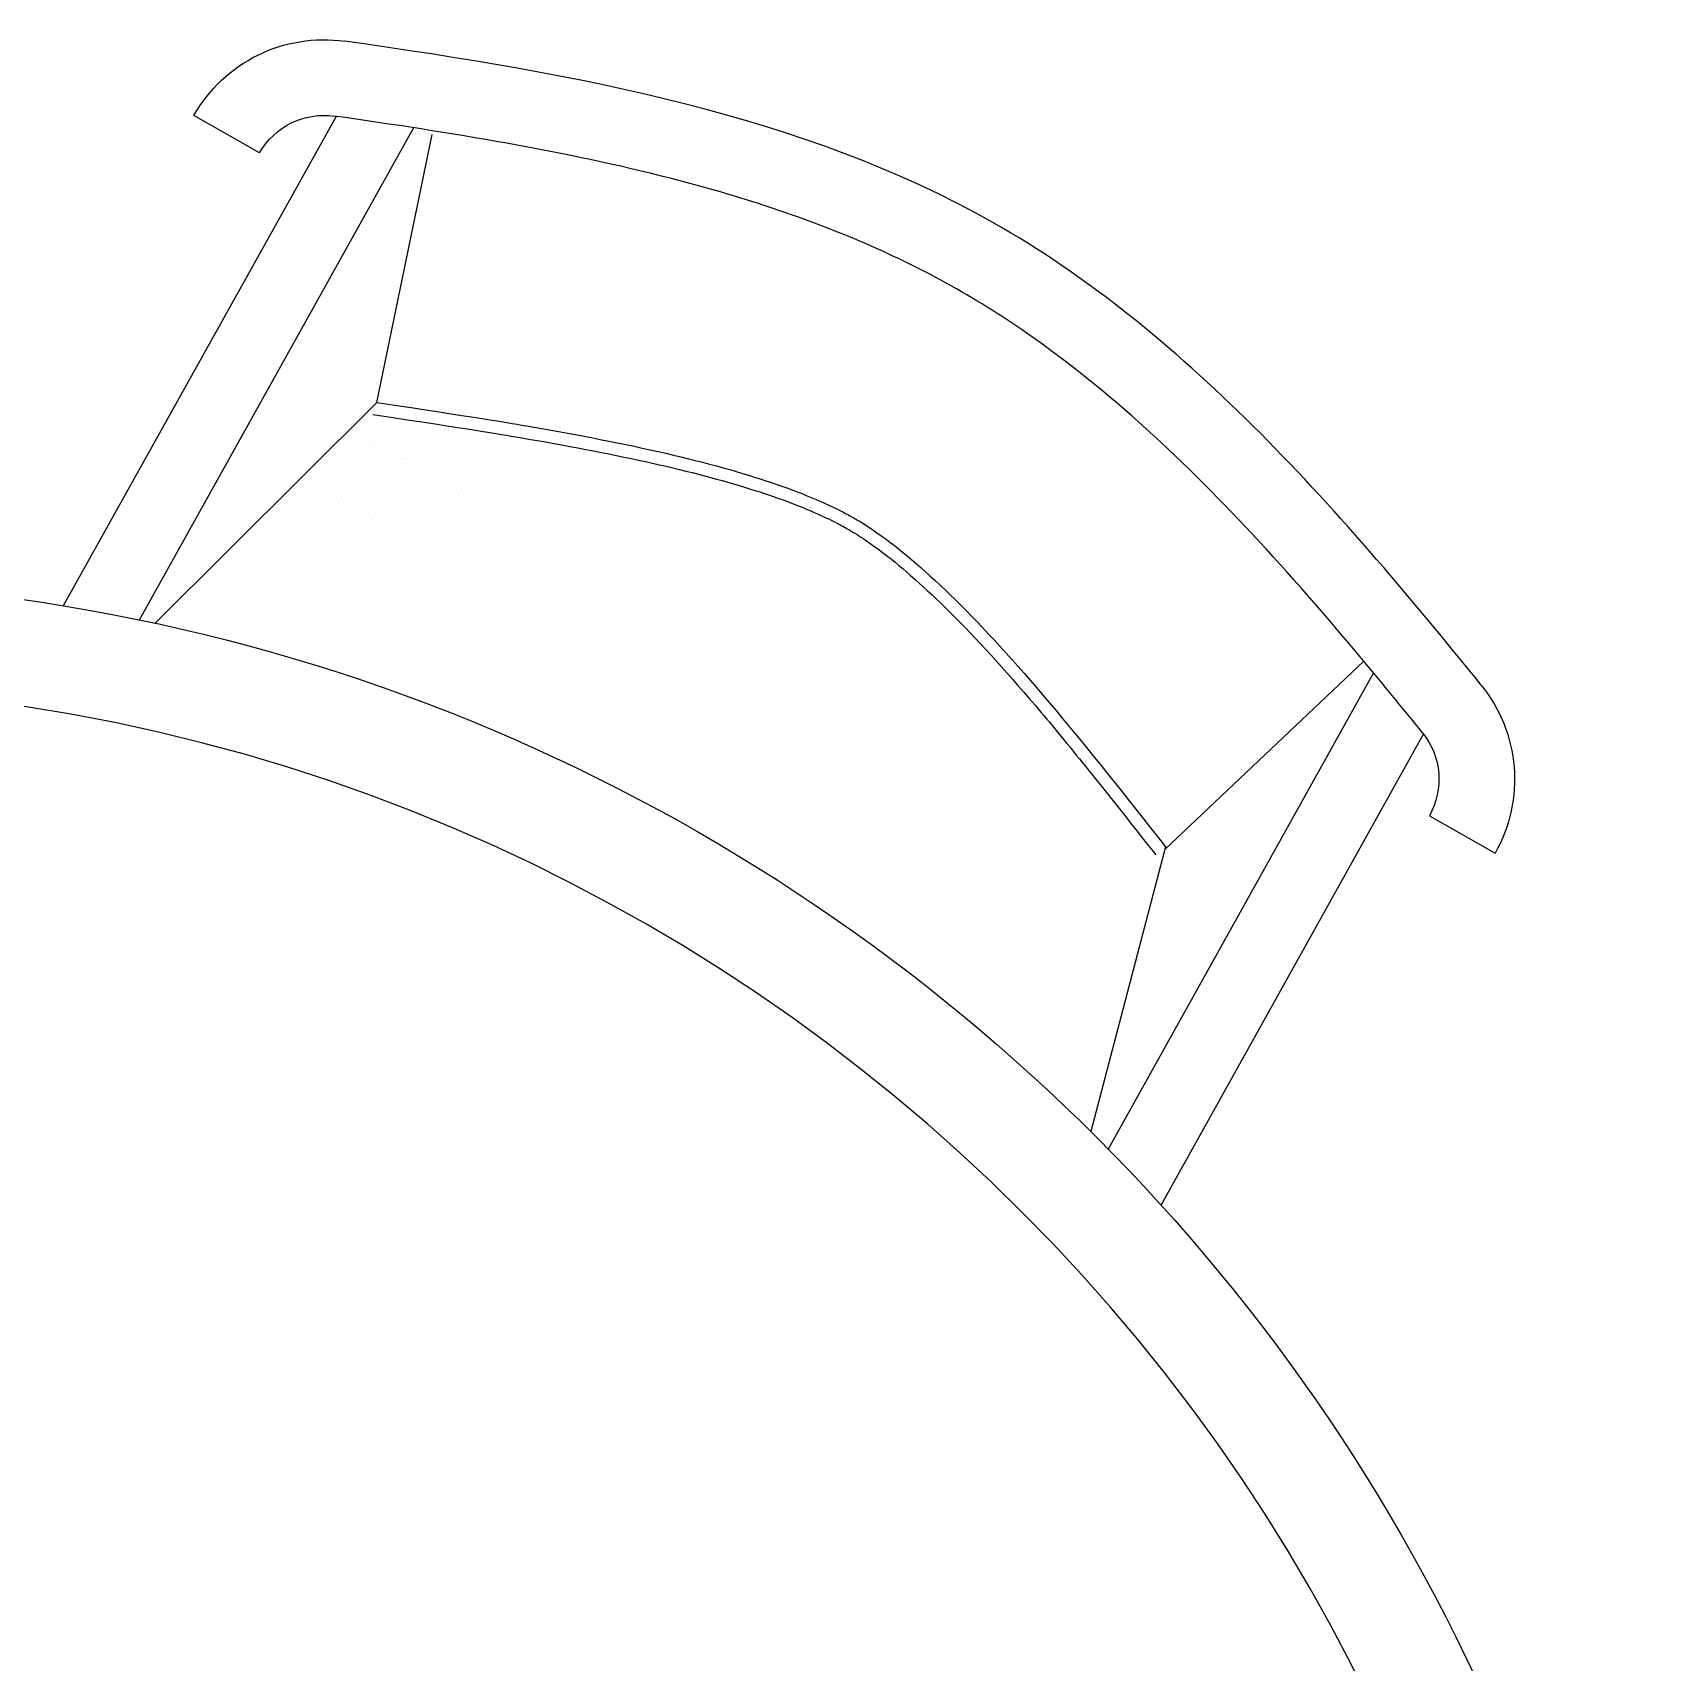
# Model space of a CAD drawing. Extents: x 3694 to 117786, y 20013 to 108631.
# Drawn here: x 38888 to 39665, y 91995 to 92777 of the extents above; entities that cross this region are included whole.
import ezdxf

# ---------------------------------------------------------------- set-up
doc = ezdxf.new("R2010")
doc.units = 0
doc.header["$LTSCALE"] = 1000
doc.header["$MEASUREMENT"] = 0
doc.layers.add('家具', color=253, linetype='Continuous')
doc.layers.add('陈设', color=31, linetype='Continuous', lineweight=5)

# ---------------------------------------------------------------- blocks, each defined once
blk = doc.blocks.new('33')
at = {"layer": '家具'}
for p, q in [((-241537.21, 84683.49, 0), (-241406.33, 84448.71, 0)), ((-241500.52, 84665.98, 0), (-241468.95, 84683.86, 0)), ((-241574.39, 84678.02, 0), (-241442.77, 84441.91, 0)), ((-242034.9, 84416.57, 0), (-241907.62, 84188.26, 0)), ((-242058.82, 84387.32, 0), (-241932.91, 84161.46, 0)), ((-242061.63, 84348.12, 0), (-242093.2, 84330.24, 0))]:
    blk.add_line(p, q, dxfattribs=at)
at = {"layer": '家具', "color": 8, "linetype": 'Continuous'}
for p, q in [((-241589.44, 84674.5, 0), (-241589.44, 84674.5, 0)), ((-241556.76, 84546.36, 0), (-241583.31, 84674.85, 0)), ((-241572.55, 84675.26, 0), (-241572.55, 84675.26, 0)), ((-241649.6, 84658.26, 0), (-241649.6, 84658.26, 0)), ((-241632.72, 84659.02, 0), (-241632.72, 84659.02, 0)), ((-241615.84, 84659.78, 0), (-241615.84, 84659.78, 0)), ((-241598.96, 84660.54, 0), (-241598.96, 84660.54, 0)), ((-241582.08, 84661.3, 0), (-241582.08, 84661.3, 0)), ((-241683.37, 84656.74, 0), (-241683.37, 84656.74, 0)), ((-241666.49, 84657.5, 0), (-241666.49, 84657.5, 0)), ((-241692.89, 84642.78, 0), (-241692.89, 84642.78, 0)), ((-241676.01, 84643.54, 0), (-241676.01, 84643.54, 0)), ((-241659.13, 84644.3, 0), (-241659.13, 84644.3, 0)), ((-241642.24, 84645.06, 0), (-241642.24, 84645.06, 0)), ((-241625.36, 84645.82, 0), (-241625.36, 84645.82, 0)), ((-241608.48, 84646.58, 0), (-241608.48, 84646.58, 0)), ((-241591.6, 84647.33, 0), (-241591.6, 84647.33, 0)), ((-241726.65, 84641.27, 0), (-241726.65, 84641.27, 0)), ((-241709.77, 84642.02, 0), (-241709.77, 84642.02, 0)), ((-241753.06, 84626.55, 0), (-241753.06, 84626.55, 0)), ((-241736.18, 84627.3, 0), (-241736.18, 84627.3, 0)), ((-241719.29, 84628.06, 0), (-241719.29, 84628.06, 0)), ((-241702.41, 84628.82, 0), (-241702.41, 84628.82, 0)), ((-241685.53, 84629.58, 0), (-241685.53, 84629.58, 0)), ((-241668.65, 84630.34, 0), (-241668.65, 84630.34, 0)), ((-241651.77, 84631.1, 0), (-241651.77, 84631.1, 0)), ((-241634.88, 84631.86, 0), (-241634.88, 84631.86, 0)), ((-241618, 84632.61, 0), (-241618, 84632.61, 0)), ((-241601.12, 84633.37, 0), (-241601.12, 84633.37, 0)), ((-241584.24, 84634.13, 0), (-241584.24, 84634.13, 0)), ((-241769.94, 84625.79, 0), (-241769.94, 84625.79, 0)), ((-241610.64, 84619.41, 0), (-241610.64, 84619.41, 0)), ((-241593.76, 84620.17, 0), (-241593.76, 84620.17, 0)), ((-241796.34, 84611.07, 0), (-241796.34, 84611.07, 0)), ((-241779.46, 84611.83, 0), (-241779.46, 84611.83, 0)), ((-241762.58, 84612.59, 0), (-241762.58, 84612.59, 0)), ((-241745.7, 84613.34, 0), (-241745.7, 84613.34, 0)), ((-241728.82, 84614.1, 0), (-241728.82, 84614.1, 0)), ((-241711.93, 84614.86, 0), (-241711.93, 84614.86, 0)), ((-241695.05, 84615.62, 0), (-241695.05, 84615.62, 0)), ((-241678.17, 84616.38, 0), (-241678.17, 84616.38, 0)), ((-241661.29, 84617.14, 0), (-241661.29, 84617.14, 0)), ((-241644.41, 84617.9, 0), (-241644.41, 84617.9, 0)), ((-241813.23, 84610.31, 0), (-241813.23, 84610.31, 0)), ((-241839.63, 84595.59, 0), (-241839.63, 84595.59, 0)), ((-241822.75, 84596.35, 0), (-241822.75, 84596.35, 0)), ((-241805.87, 84597.11, 0), (-241805.87, 84597.11, 0)), ((-241788.98, 84597.87, 0), (-241788.98, 84597.87, 0)), ((-241772.1, 84598.62, 0), (-241772.1, 84598.62, 0)), ((-241755.22, 84599.38, 0), (-241755.22, 84599.38, 0)), ((-241738.34, 84600.14, 0), (-241738.34, 84600.14, 0)), ((-241721.46, 84600.9, 0), (-241721.46, 84600.9, 0)), ((-241635.56, 84602.03, 0), (-241635.56, 84602.03, 0)), ((-241614.97, 84598.77, 0), (-241614.97, 84598.77, 0)), ((-241598.08, 84599.52, 0), (-241598.08, 84599.52, 0)), ((-241581.2, 84600.28, 0), (-241581.2, 84600.28, 0)), ((-241581.2, 84600.28, 0), (-241581.2, 84600.28, 0)), ((-241645.09, 84588.07, 0), (-241645.09, 84588.07, 0)), ((-241866.03, 84580.87, 0), (-241866.03, 84580.87, 0)), ((-241849.15, 84581.63, 0), (-241849.15, 84581.63, 0)), ((-241832.27, 84582.39, 0), (-241832.27, 84582.39, 0)), ((-241815.39, 84583.15, 0), (-241815.39, 84583.15, 0)), ((-241798.51, 84583.91, 0), (-241798.51, 84583.91, 0)), ((-241781.62, 84584.66, 0), (-241781.62, 84584.66, 0)), ((-241764.74, 84585.42, 0), (-241764.74, 84585.42, 0)), ((-241661.97, 84587.31, 0), (-241661.97, 84587.31, 0)), ((-241639.89, 84581.39, 0), (-241639.89, 84581.39, 0)), ((-241607.61, 84585.56, 0), (-241607.61, 84585.56, 0)), ((-241590.72, 84586.32, 0), (-241590.72, 84586.32, 0)), ((-241573.84, 84587.08, 0), (-241573.84, 84587.08, 0)), ((-241573.84, 84587.08, 0), (-241573.84, 84587.08, 0)), ((-241671.49, 84573.35, 0), (-241671.49, 84573.35, 0)), ((-241600.25, 84572.36, 0), (-241600.25, 84572.36, 0)), ((-241583.36, 84573.12, 0), (-241583.36, 84573.12, 0)), ((-241583.36, 84573.12, 0), (-241583.36, 84573.12, 0)), ((-241566.48, 84573.88, 0), (-241566.48, 84573.88, 0)), ((-241566.48, 84573.88, 0), (-241566.48, 84573.88, 0)), ((-241875.56, 84566.91, 0), (-241875.56, 84566.91, 0)), ((-241858.67, 84567.67, 0), (-241858.67, 84567.67, 0)), ((-241841.79, 84568.43, 0), (-241841.79, 84568.43, 0)), ((-241824.91, 84569.19, 0), (-241824.91, 84569.19, 0)), ((-241808.03, 84569.94, 0), (-241808.03, 84569.94, 0)), ((-241791.15, 84570.7, 0), (-241791.15, 84570.7, 0)), ((-241666.29, 84566.67, 0), (-241666.29, 84566.67, 0)), ((-241649.41, 84567.43, 0), (-241649.41, 84567.43, 0)), ((-241632.53, 84568.19, 0), (-241632.53, 84568.19, 0)), ((-241592.89, 84559.16, 0), (-241592.89, 84559.16, 0)), ((-241592.89, 84559.16, 0), (-241592.89, 84559.16, 0)), ((-241576, 84559.92, 0), (-241576, 84559.92, 0)), ((-241576, 84559.92, 0), (-241576, 84559.92, 0)), ((-241901.96, 84552.19, 0), (-241901.96, 84552.19, 0)), ((-241885.08, 84552.95, 0), (-241885.08, 84552.95, 0)), ((-241868.2, 84553.71, 0), (-241868.2, 84553.71, 0)), ((-241851.31, 84554.47, 0), (-241851.31, 84554.47, 0)), ((-241834.43, 84555.23, 0), (-241834.43, 84555.23, 0)), ((-241817.55, 84555.98, 0), (-241817.55, 84555.98, 0)), ((-241692.7, 84551.95, 0), (-241692.7, 84551.95, 0)), ((-241675.81, 84552.71, 0), (-241675.81, 84552.71, 0)), ((-241658.93, 84553.47, 0), (-241658.93, 84553.47, 0)), ((-241642.05, 84554.22, 0), (-241642.05, 84554.22, 0)), ((-241625.17, 84554.98, 0), (-241625.17, 84554.98, 0)), ((-241843.95, 84541.26, 0), (-241843.95, 84541.26, 0)), ((-241634.69, 84541.02, 0), (-241634.69, 84541.02, 0)), ((-241617.81, 84541.78, 0), (-241617.81, 84541.78, 0)), ((-241585.53, 84545.96, 0), (-241585.53, 84545.96, 0)), ((-241585.53, 84545.96, 0), (-241585.53, 84545.96, 0)), ((-241568.64, 84546.72, 0), (-241568.64, 84546.72, 0)), ((-241568.64, 84546.72, 0), (-241568.64, 84546.72, 0)), ((-241545.07, 84541.41, 0), (-241545.07, 84541.41, 0)), ((-241911.48, 84538.23, 0), (-241911.48, 84538.23, 0)), ((-241894.6, 84538.99, 0), (-241894.6, 84538.99, 0)), ((-241877.72, 84539.75, 0), (-241877.72, 84539.75, 0)), ((-241860.84, 84540.51, 0), (-241860.84, 84540.51, 0)), ((-241685.34, 84538.75, 0), (-241685.34, 84538.75, 0)), ((-241668.45, 84539.51, 0), (-241668.45, 84539.51, 0)), ((-241651.57, 84540.26, 0), (-241651.57, 84540.26, 0)), ((-241578.17, 84532.76, 0), (-241578.17, 84532.76, 0)), ((-241578.17, 84532.76, 0), (-241578.17, 84532.76, 0)), ((-241561.29, 84533.51, 0), (-241561.29, 84533.51, 0)), ((-241561.29, 84533.51, 0), (-241561.29, 84533.51, 0)), ((-241904.12, 84525.03, 0), (-241904.12, 84525.03, 0)), ((-241887.24, 84525.79, 0), (-241887.24, 84525.79, 0)), ((-241870.36, 84526.54, 0), (-241870.36, 84526.54, 0)), ((-241700.06, 84531.47, 0), (-241700.06, 84531.47, 0)), ((-241627.33, 84527.82, 0), (-241627.33, 84527.82, 0)), ((-241610.45, 84528.58, 0), (-241610.45, 84528.58, 0)), ((-241595.05, 84532, 0), (-241595.05, 84532, 0)), ((-241593.57, 84529.34, 0), (-241593.57, 84529.34, 0)), ((-241554.59, 84527.45, 0), (-241554.59, 84527.45, 0)), ((-241554.59, 84527.45, 0), (-241554.59, 84527.45, 0)), ((-241537.71, 84528.21, 0), (-241537.71, 84528.21, 0)), ((-241537.71, 84528.21, 0), (-241537.71, 84528.21, 0)), ((-241921, 84524.27, 0), (-241921, 84524.27, 0)), ((-241694.86, 84524.79, 0), (-241694.86, 84524.79, 0)), ((-241692.7, 84518.27, 0), (-241692.7, 84518.27, 0)), ((-241604.57, 84518.04, 0), (-241604.57, 84518.04, 0)), ((-241587.69, 84518.8, 0), (-241587.69, 84518.8, 0)), ((-241570.81, 84519.55, 0), (-241570.81, 84519.55, 0)), ((-241570.81, 84519.55, 0), (-241570.81, 84519.55, 0)), ((-241553.93, 84520.31, 0), (-241553.93, 84520.31, 0)), ((-241553.93, 84520.31, 0), (-241553.93, 84520.31, 0)), ((-241553.11, 84524.79, 0), (-241553.11, 84524.79, 0)), ((-241947.41, 84509.55, 0), (-241947.41, 84509.55, 0)), ((-241930.53, 84510.31, 0), (-241930.53, 84510.31, 0)), ((-241913.64, 84511.07, 0), (-241913.64, 84511.07, 0)), ((-241896.76, 84511.83, 0), (-241896.76, 84511.83, 0)), ((-241879.88, 84512.58, 0), (-241879.88, 84512.58, 0)), ((-241726.46, 84516.75, 0), (-241726.46, 84516.75, 0)), ((-241687.5, 84511.58, 0), (-241687.5, 84511.58, 0)), ((-241670.62, 84512.34, 0), (-241670.62, 84512.34, 0)), ((-241653.73, 84513.1, 0), (-241653.73, 84513.1, 0)), ((-241636.85, 84513.86, 0), (-241636.85, 84513.86, 0)), ((-241619.97, 84514.62, 0), (-241619.97, 84514.62, 0)), ((-241603.09, 84515.38, 0), (-241603.09, 84515.38, 0)), ((-241586.21, 84516.14, 0), (-241586.21, 84516.14, 0)), ((-241569.32, 84516.89, 0), (-241569.32, 84516.89, 0)), ((-241547.23, 84514.25, 0), (-241547.23, 84514.25, 0)), ((-241547.23, 84514.25, 0), (-241547.23, 84514.25, 0)), ((-241545.75, 84511.59, 0), (-241545.75, 84511.59, 0)), ((-241529.35, 84515.05, 0), (-241529.35, 84515.05, 0)), ((-241529.35, 84515.05, 0), (-241529.35, 84515.05, 0)), ((-241527.87, 84512.39, 0), (-241527.87, 84512.39, 0)), ((-241752.87, 84502.03, 0), (-241752.87, 84502.03, 0)), ((-241735.98, 84502.79, 0), (-241735.98, 84502.79, 0)), ((-241719.1, 84503.55, 0), (-241719.1, 84503.55, 0)), ((-241702.22, 84504.31, 0), (-241702.22, 84504.31, 0)), ((-241685.34, 84505.07, 0), (-241685.34, 84505.07, 0)), ((-241614.09, 84504.08, 0), (-241614.09, 84504.08, 0)), ((-241597.21, 84504.83, 0), (-241597.21, 84504.83, 0)), ((-241595.73, 84502.18, 0), (-241595.73, 84502.18, 0)), ((-241580.33, 84505.59, 0), (-241580.33, 84505.59, 0)), ((-241578.85, 84502.93, 0), (-241578.85, 84502.93, 0)), ((-241563.45, 84506.35, 0), (-241563.45, 84506.35, 0)), ((-241563.45, 84506.35, 0), (-241563.45, 84506.35, 0)), ((-241561.97, 84503.69, 0), (-241561.97, 84503.69, 0)), ((-241521.99, 84501.84, 0), (-241521.99, 84501.84, 0)), ((-241521.99, 84501.84, 0), (-241521.99, 84501.84, 0)), ((-241956.93, 84495.59, 0), (-241956.93, 84495.59, 0)), ((-241940.05, 84496.35, 0), (-241940.05, 84496.35, 0)), ((-241923.17, 84497.11, 0), (-241923.17, 84497.11, 0)), ((-241906.29, 84497.86, 0), (-241906.29, 84497.86, 0)), ((-241663.26, 84499.14, 0), (-241663.26, 84499.14, 0)), ((-241646.37, 84499.9, 0), (-241646.37, 84499.9, 0)), ((-241629.49, 84500.66, 0), (-241629.49, 84500.66, 0)), ((-241612.61, 84501.42, 0), (-241612.61, 84501.42, 0)), ((-241539.87, 84501.04, 0), (-241539.87, 84501.04, 0)), ((-241539.87, 84501.04, 0), (-241539.87, 84501.04, 0)), ((-241538.39, 84498.38, 0), (-241538.39, 84498.38, 0)), ((-241520.51, 84499.18, 0), (-241520.51, 84499.18, 0)), ((-241779.27, 84487.31, 0), (-241779.27, 84487.31, 0)), ((-241762.39, 84488.07, 0), (-241762.39, 84488.07, 0)), ((-241745.51, 84488.83, 0), (-241745.51, 84488.83, 0)), ((-241728.62, 84489.59, 0), (-241728.62, 84489.59, 0)), ((-241711.74, 84490.35, 0), (-241711.74, 84490.35, 0)), ((-241694.86, 84491.11, 0), (-241694.86, 84491.11, 0)), ((-241677.98, 84491.87, 0), (-241677.98, 84491.87, 0)), ((-241655.9, 84485.94, 0), (-241655.9, 84485.94, 0)), ((-241639.02, 84486.7, 0), (-241639.02, 84486.7, 0)), ((-241623.62, 84490.12, 0), (-241623.62, 84490.12, 0)), ((-241622.13, 84487.46, 0), (-241622.13, 84487.46, 0)), ((-241606.73, 84490.87, 0), (-241606.73, 84490.87, 0)), ((-241605.25, 84488.21, 0), (-241605.25, 84488.21, 0)), ((-241588.37, 84488.97, 0), (-241588.37, 84488.97, 0)), ((-241572.97, 84492.39, 0), (-241572.97, 84492.39, 0)), ((-241571.49, 84489.73, 0), (-241571.49, 84489.73, 0)), ((-241556.09, 84493.15, 0), (-241556.09, 84493.15, 0)), ((-241556.09, 84493.15, 0), (-241556.09, 84493.15, 0)), ((-241554.61, 84490.49, 0), (-241554.61, 84490.49, 0)), ((-241532.51, 84487.84, 0), (-241532.51, 84487.84, 0)), ((-241532.51, 84487.84, 0), (-241532.51, 84487.84, 0)), ((-241514.63, 84488.64, 0), (-241514.63, 84488.64, 0)), ((-241514.63, 84488.64, 0), (-241514.63, 84488.64, 0)), ((-241966.45, 84481.63, 0), (-241966.45, 84481.63, 0)), ((-241949.57, 84482.39, 0), (-241949.57, 84482.39, 0)), ((-241932.69, 84483.15, 0), (-241932.69, 84483.15, 0)), ((-241915.81, 84483.9, 0), (-241915.81, 84483.9, 0)), ((-241670.62, 84478.66, 0), (-241670.62, 84478.66, 0)), ((-241565.61, 84479.19, 0), (-241565.61, 84479.19, 0)), ((-241548.73, 84479.95, 0), (-241548.73, 84479.95, 0)), ((-241548.73, 84479.95, 0), (-241548.73, 84479.95, 0)), ((-241805.67, 84472.59, 0), (-241805.67, 84472.59, 0)), ((-241788.79, 84473.35, 0), (-241788.79, 84473.35, 0)), ((-241771.91, 84474.11, 0), (-241771.91, 84474.11, 0)), ((-241755.03, 84474.87, 0), (-241755.03, 84474.87, 0)), ((-241738.15, 84475.63, 0), (-241738.15, 84475.63, 0)), ((-241721.26, 84476.39, 0), (-241721.26, 84476.39, 0)), ((-241704.38, 84477.15, 0), (-241704.38, 84477.15, 0)), ((-241687.5, 84477.91, 0), (-241687.5, 84477.91, 0)), ((-241665.42, 84471.98, 0), (-241665.42, 84471.98, 0)), ((-241648.54, 84472.74, 0), (-241648.54, 84472.74, 0)), ((-241631.66, 84473.5, 0), (-241631.66, 84473.5, 0)), ((-241614.77, 84474.25, 0), (-241614.77, 84474.25, 0)), ((-241597.89, 84475.01, 0), (-241597.89, 84475.01, 0)), ((-241581.01, 84475.77, 0), (-241581.01, 84475.77, 0)), ((-241564.13, 84476.53, 0), (-241564.13, 84476.53, 0)), ((-241525.15, 84474.64, 0), (-241525.15, 84474.64, 0)), ((-241525.15, 84474.64, 0), (-241525.15, 84474.64, 0)), ((-241507.27, 84475.44, 0), (-241507.27, 84475.44, 0)), ((-241507.27, 84475.44, 0), (-241507.27, 84475.44, 0)), ((-241490.06, 84471.28, 0), (-241490.06, 84471.28, 0)), ((-241490.06, 84471.28, 0), (-241490.06, 84471.28, 0)), ((-241975.98, 84467.67, 0), (-241975.98, 84467.67, 0)), ((-241959.09, 84468.43, 0), (-241959.09, 84468.43, 0)), ((-241942.21, 84469.18, 0), (-241942.21, 84469.18, 0)), ((-241925.33, 84469.94, 0), (-241925.33, 84469.94, 0)), ((-241730.79, 84462.43, 0), (-241730.79, 84462.43, 0)), ((-241713.9, 84463.19, 0), (-241713.9, 84463.19, 0)), ((-241697.02, 84463.94, 0), (-241697.02, 84463.94, 0)), ((-241680.14, 84464.7, 0), (-241680.14, 84464.7, 0)), ((-241558.25, 84465.99, 0), (-241558.25, 84465.99, 0)), ((-241541.37, 84466.75, 0), (-241541.37, 84466.75, 0)), ((-241541.37, 84466.75, 0), (-241541.37, 84466.75, 0)), ((-241519.36, 84467.51, 0), (-241519.36, 84467.51, 0)), ((-241501.48, 84468.31, 0), (-241501.48, 84468.31, 0)), ((-241951.73, 84455.22, 0), (-241951.73, 84455.22, 0)), ((-241815.2, 84458.63, 0), (-241815.2, 84458.63, 0)), ((-241798.31, 84459.39, 0), (-241798.31, 84459.39, 0)), ((-241781.43, 84460.15, 0), (-241781.43, 84460.15, 0)), ((-241764.55, 84460.91, 0), (-241764.55, 84460.91, 0)), ((-241747.67, 84461.67, 0), (-241747.67, 84461.67, 0)), ((-241658.06, 84458.78, 0), (-241658.06, 84458.78, 0)), ((-241641.18, 84459.53, 0), (-241641.18, 84459.53, 0)), ((-241624.3, 84460.29, 0), (-241624.3, 84460.29, 0)), ((-241607.41, 84461.05, 0), (-241607.41, 84461.05, 0)), ((-241590.53, 84461.81, 0), (-241590.53, 84461.81, 0)), ((-241552.46, 84458.86, 0), (-241552.46, 84458.86, 0)), ((-241535.58, 84459.62, 0), (-241535.58, 84459.62, 0)), ((-241515.63, 84454.92, 0), (-241515.63, 84454.92, 0)), ((-242002.38, 84452.95, 0), (-242002.38, 84452.95, 0)), ((-241985.5, 84453.71, 0), (-241985.5, 84453.71, 0)), ((-241968.62, 84454.47, 0), (-241968.62, 84454.47, 0)), ((-241774.07, 84446.95, 0), (-241774.07, 84446.95, 0)), ((-241757.19, 84447.71, 0), (-241757.19, 84447.71, 0)), ((-241740.31, 84448.47, 0), (-241740.31, 84448.47, 0)), ((-241723.43, 84449.23, 0), (-241723.43, 84449.23, 0)), ((-241706.54, 84449.98, 0), (-241706.54, 84449.98, 0)), ((-241689.66, 84450.74, 0), (-241689.66, 84450.74, 0)), ((-241672.78, 84451.5, 0), (-241672.78, 84451.5, 0)), ((-241616.94, 84447.09, 0), (-241616.94, 84447.09, 0)), ((-241550.89, 84452.78, 0), (-241550.89, 84452.78, 0)), ((-241531.85, 84447.03, 0), (-241531.85, 84447.03, 0)), ((-241512, 84454.31, 0), (-241512, 84454.31, 0)), ((-242011.9, 84438.99, 0), (-242011.9, 84438.99, 0)), ((-241995.02, 84439.75, 0), (-241995.02, 84439.75, 0)), ((-241978.14, 84440.5, 0), (-241978.14, 84440.5, 0)), ((-241961.26, 84441.26, 0), (-241961.26, 84441.26, 0)), ((-241824.72, 84444.67, 0), (-241824.72, 84444.67, 0)), ((-241807.84, 84445.43, 0), (-241807.84, 84445.43, 0)), ((-241790.95, 84446.19, 0), (-241790.95, 84446.19, 0)), ((-241650.7, 84445.57, 0), (-241650.7, 84445.57, 0)), ((-241633.82, 84446.33, 0), (-241633.82, 84446.33, 0)), ((-241578.86, 84444.14, 0), (-241578.86, 84444.14, 0)), ((-241561.98, 84444.9, 0), (-241561.98, 84444.9, 0)), ((-241545.1, 84445.66, 0), (-241545.1, 84445.66, 0)), ((-241528.22, 84446.41, 0), (-241528.22, 84446.41, 0)), ((-241817.36, 84431.47, 0), (-241817.36, 84431.47, 0)), ((-241800.48, 84432.23, 0), (-241800.48, 84432.23, 0)), ((-241783.59, 84432.99, 0), (-241783.59, 84432.99, 0)), ((-241766.71, 84433.75, 0), (-241766.71, 84433.75, 0)), ((-241749.83, 84434.51, 0), (-241749.83, 84434.51, 0)), ((-241732.95, 84435.26, 0), (-241732.95, 84435.26, 0)), ((-241716.07, 84436.02, 0), (-241716.07, 84436.02, 0)), ((-241699.19, 84436.78, 0), (-241699.19, 84436.78, 0)), ((-241682.3, 84437.54, 0), (-241682.3, 84437.54, 0)), ((-241665.42, 84438.3, 0), (-241665.42, 84438.3, 0)), ((-241643.34, 84432.37, 0), (-241643.34, 84432.37, 0)), ((-241554.62, 84431.69, 0), (-241554.62, 84431.69, 0)), ((-242021.42, 84425.03, 0), (-242021.42, 84425.03, 0)), ((-242004.54, 84425.79, 0), (-242004.54, 84425.79, 0)), ((-241987.66, 84426.54, 0), (-241987.66, 84426.54, 0)), ((-241970.78, 84427.3, 0), (-241970.78, 84427.3, 0)), ((-241834.24, 84430.71, 0), (-241834.24, 84430.71, 0)), ((-241605.27, 84429.42, 0), (-241605.27, 84429.42, 0)), ((-241588.38, 84430.18, 0), (-241588.38, 84430.18, 0)), ((-241571.5, 84430.94, 0), (-241571.5, 84430.94, 0)), ((-241934.84, 84332.1, 0), (-242030.17, 84422.25, 0)), ((-241860.64, 84415.99, 0), (-241860.64, 84415.99, 0)), ((-241843.76, 84416.75, 0), (-241843.76, 84416.75, 0)), ((-241826.88, 84417.51, 0), (-241826.88, 84417.51, 0)), ((-241810, 84418.27, 0), (-241810, 84418.27, 0)), ((-241793.12, 84419.03, 0), (-241793.12, 84419.03, 0)), ((-241776.24, 84419.79, 0), (-241776.24, 84419.79, 0)), ((-241759.35, 84420.54, 0), (-241759.35, 84420.54, 0)), ((-241742.47, 84421.3, 0), (-241742.47, 84421.3, 0)), ((-241725.59, 84422.06, 0), (-241725.59, 84422.06, 0)), ((-241708.71, 84422.82, 0), (-241708.71, 84422.82, 0)), ((-242014.06, 84411.82, 0), (-242014.06, 84411.82, 0)), ((-241997.18, 84412.58, 0), (-241997.18, 84412.58, 0)), ((-241980.3, 84413.34, 0), (-241980.3, 84413.34, 0)), ((-241963.42, 84414.1, 0), (-241963.42, 84414.1, 0)), ((-241972.94, 84400.14, 0), (-241972.94, 84400.14, 0)), ((-241956.06, 84400.9, 0), (-241956.06, 84400.9, 0)), ((-241870.17, 84402.03, 0), (-241870.17, 84402.03, 0)), ((-241853.28, 84402.79, 0), (-241853.28, 84402.79, 0)), ((-241836.4, 84403.55, 0), (-241836.4, 84403.55, 0)), ((-241819.52, 84404.31, 0), (-241819.52, 84404.31, 0)), ((-241802.64, 84405.07, 0), (-241802.64, 84405.07, 0)), ((-241785.76, 84405.83, 0), (-241785.76, 84405.83, 0)), ((-242006.7, 84398.62, 0), (-242006.7, 84398.62, 0)), ((-241989.82, 84399.38, 0), (-241989.82, 84399.38, 0)), ((-241982.46, 84386.18, 0), (-241982.46, 84386.18, 0)), ((-241965.58, 84386.94, 0), (-241965.58, 84386.94, 0)), ((-241948.7, 84387.7, 0), (-241948.7, 84387.7, 0)), ((-241862.81, 84388.83, 0), (-241862.81, 84388.83, 0)), ((-241845.93, 84389.59, 0), (-241845.93, 84389.59, 0)), ((-241829.04, 84390.35, 0), (-241829.04, 84390.35, 0)), ((-241975.1, 84372.98, 0), (-241975.1, 84372.98, 0)), ((-241958.22, 84373.74, 0), (-241958.22, 84373.74, 0)), ((-241941.34, 84374.49, 0), (-241941.34, 84374.49, 0)), ((-241872.33, 84374.87, 0), (-241872.33, 84374.87, 0)), ((-241933.98, 84361.29, 0), (-241933.98, 84361.29, 0)), ((-241967.74, 84359.78, 0), (-241967.74, 84359.78, 0)), ((-241950.86, 84360.53, 0), (-241950.86, 84360.53, 0)), ((-241898.73, 84360.15, 0), (-241898.73, 84360.15, 0)), ((-241938.3, 84340.65, 0), (-241938.3, 84340.65, 0)), ((-241930.94, 84327.44, 0), (-241930.94, 84327.44, 0))]:
    blk.add_line(p, q, dxfattribs=at)
at = {"layer": '家具', "color": 8}
for p, q in [((-241556.76, 84546.36, 0), (-241450.32, 84440.31, 0)), ((-241935.12, 84333.16, 0), (-241899.24, 84196.68, 0))]:
    blk.add_line(p, q, dxfattribs=at)
at = {"layer": '家具'}
for centre, major_axis, start_param, end_param in [((-241531.38, 84648.5, 0), (-0.16, 71.74), -1.057579, 0.138263), ((-241531.38, 84648.5, 0), (-25.08, 25.08), 4.442395, 5.638238), ((-241257.28, 83549.18, 0), (0.05, 911.79), -1.570744, 4.712441), ((-241257.28, 83549.18, 0), (-0.23, 861.14), 4.712121448706391, 10.99530675588598), ((-242030.77, 84365.6, 0), (-0.06, 71.74), 0.88953, 2.085373), ((-242030.77, 84365.6, 0), (-25.08, 25.08), 0.10496, 1.300803)]:
    blk.add_ellipse(centre, major_axis=major_axis, ratio=1, start_param=start_param, end_param=end_param, dxfattribs=at)
blk.add_open_spline([(-242086.54, 84410.74, 0), (-242015.94, 84497.96, 0), (-241870.19, 84664.36, 0), (-241652.53, 84703.83, 0), (-241541.42, 84719.54, 0)], degree=3, dxfattribs=at)
blk.add_open_spline([(-242058.34, 84387.92, 0), (-242049.74, 84398.55, 0), (-242041.13, 84409.08, 0), (-242015.23, 84440.22, 0), (-241997.83, 84460.38, 0), (-241944.7, 84517.86, 0), (-241908.01, 84552.11, 0), (-241856.01, 84588.22, 0), (-241843.12, 84596.27, 0), (-241816.53, 84610.9, 0), (-241802.75, 84617.54, 0), (-241760.04, 84635.73, 0), (-241729.74, 84645.52, 0), (-241647, 84666.82, 0), (-241592.38, 84675.7, 0), (-241536.34, 84683.62, 0)], degree=3, knots=[1.967752, 1.967752, 1.967752, 1.967752, 3.633402, 3.633402, 6.964702, 6.964702, 13.627303, 13.627303, 15.767216, 15.767216, 17.90713, 17.90713, 22.186958, 22.186958, 29.080597, 29.080597, 29.080597, 29.080597], dxfattribs=at)
at = {"layer": '家具', "color": 8}
for points, knots in [([(-241556.76, 84546.36, 0), (-241604.85, 84539.04, 0), (-241616.93, 84537.07, 0), (-241653.22, 84530.83, 0), (-241675.74, 84526.46, 0), (-241715.06, 84517.37, 0), (-241732.08, 84512.6, 0), (-241756.97, 84504.21, 0), (-241766.02, 84500.57, 0), (-241776.59, 84495.68, 0), (-241779.6, 84494.18, 0), (-241784.1, 84491.76, 0), (-241785.79, 84490.8, 0), (-241790.53, 84487.99, 0), (-241794.09, 84485.67, 0), (-241802.08, 84479.97, 0), (-241806.48, 84476.59, 0), (-241822.33, 84463.43, 0), (-241835.43, 84451.05, 0), (-241864.7, 84419.78, 0), (-241880.95, 84400.84, 0), (-241907.29, 84368.37, 0), (-241916.47, 84356.8, 0), (-241935.12, 84333.16, 0)], [1.978532, 1.978532, 1.978532, 1.978532, 3.634766, 3.634766, 7.177887, 7.177887, 10.721007, 10.721007, 13.47295, 13.47295, 14.744189, 14.744189, 15.613422, 15.613422, 17.351888, 17.351888, 19.090353, 19.090353, 23.076789, 23.076789, 27.063224, 27.063224, 29.080597, 29.080597, 29.080597, 29.080597]), ([(-241554.87, 84540.53, 0), (-241603, 84533.21, 0), (-241614.46, 84531.35, 0), (-241647.41, 84525.72, 0), (-241667.61, 84521.88, 0), (-241703.62, 84513.96, 0), (-241719.48, 84509.84, 0), (-241746.62, 84501.57, 0), (-241757.82, 84497.41, 0), (-241770.57, 84491.86, 0), (-241774.05, 84490.2, 0), (-241779.33, 84487.48, 0), (-241781.3, 84486.4, 0), (-241784.45, 84484.57, 0), (-241785.72, 84483.81, 0), (-241788.52, 84482.04, 0), (-241790, 84481.08, 0), (-241794.67, 84477.89, 0), (-241798.1, 84475.39, 0), (-241810.92, 84465.35, 0), (-241821.86, 84455.62, 0), (-241846.57, 84430.71, 0), (-241860.34, 84415.47, 0), (-241889.58, 84380.87, 0), (-241904.91, 84361.75, 0), (-241930.36, 84329.44, 0)], [1.967752, 1.967752, 1.967752, 1.967752, 3.538043, 3.538043, 6.678626, 6.678626, 9.819208, 9.819208, 12.95979, 12.95979, 14.380859, 14.380859, 15.394029, 15.394029, 16.139297, 16.139297, 16.884565, 16.884565, 18.375102, 18.375102, 21.995622, 21.995622, 25.616142, 25.616142, 29.080597, 29.080597, 29.080597, 29.080597])]:
    blk.add_open_spline(points, degree=3, knots=knots, dxfattribs=at)

msp = doc.modelspace()

# ---------------------------------------------------------------- block references
at = {"layer": '陈设', "xscale": -1}
msp.add_blockref('33', (-202504.03, 8053.04, 0), dxfattribs=at)

doc.saveas('drawing.dxf')
